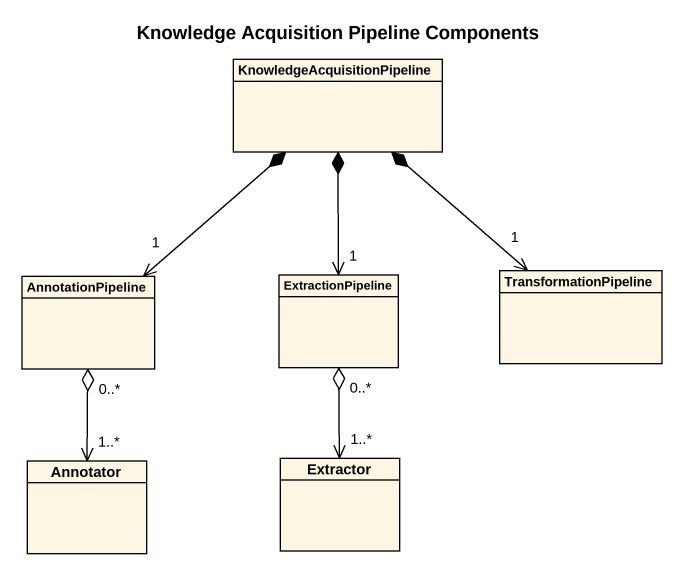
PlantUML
@startuml
title Knowledge Acquisition Pipeline Components
hide circle
hide empty members
class KnowledgeAcquisitionPipeline
class AnnotationPipeline
class ExtractionPipeline
class TransformationPipeline
class Annotator
class Extractor
AnnotationPipeline "1" <-up-* KnowledgeAcquisitionPipeline
ExtractionPipeline "1" <-up-* KnowledgeAcquisitionPipeline
TransformationPipeline "1" <-up-* KnowledgeAcquisitionPipeline
Annotator "1..*" <-up-o "0..*" AnnotationPipeline
Extractor "1..*" <-up-o "0..*" ExtractionPipeline
@enduml
